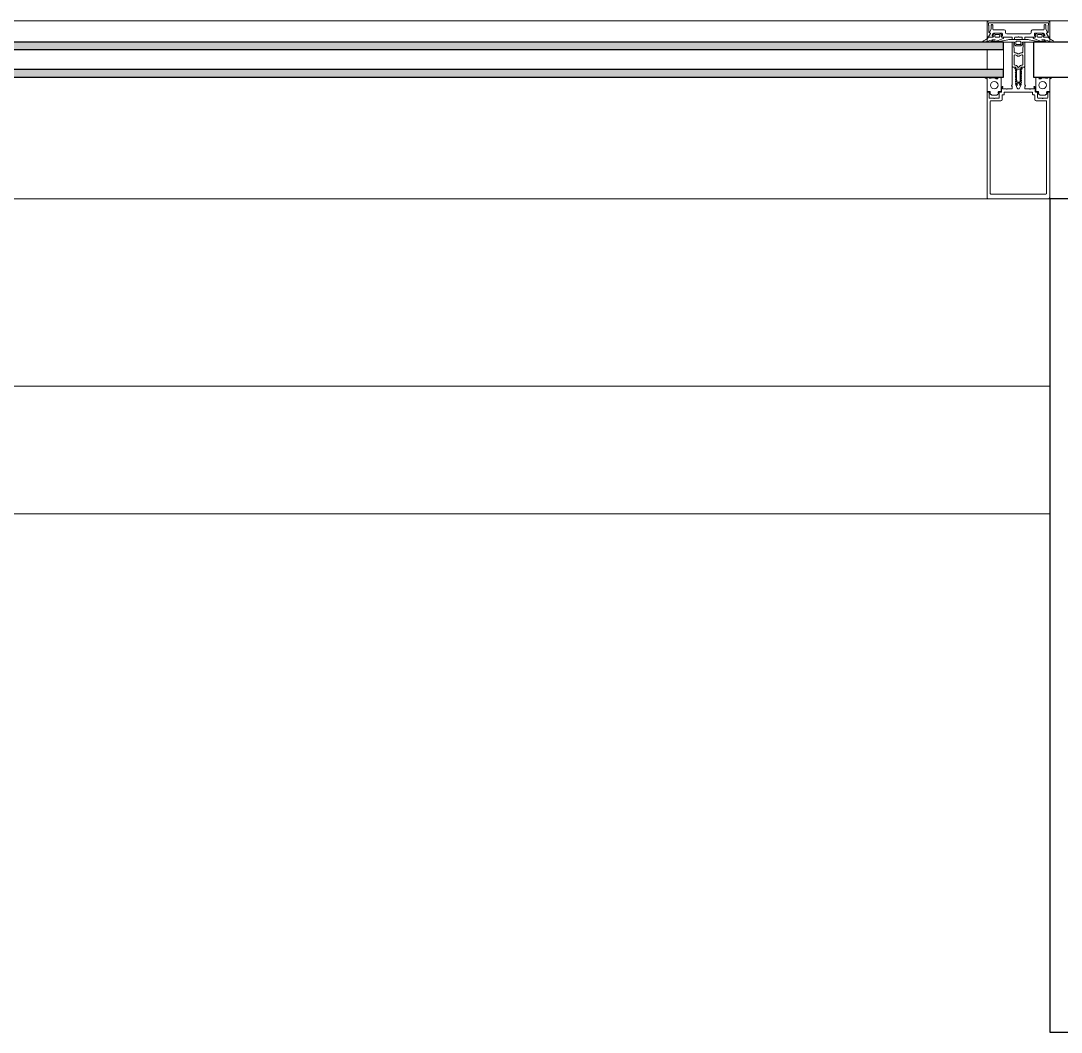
# Model space of a CAD drawing. Header units: millimetres. Extents: x 90978 to 295199, y -4084 to 97293.
# Drawn here: x 196753 to 197585, y 33886 to 34696 of the extents above; entities that cross this region are included whole.
import ezdxf

# ---------------------------------------------------------------- set-up
doc = ezdxf.new("R2010")
doc.units = ezdxf.units.MM
doc.header["$MEASUREMENT"] = 0
for name, color, linetype, lineweight in [('CSM-STL-XX-ZZ-M3-A-XXXX-00001_detached _19_04_21__rvt-1-Level 0$0$A-DETL-GENF', 7, 'CONTINUOUS', 9), ('CSM-STL-XX-ZZ-M3-A-XXXX-00001_detached _19_04_21__rvt-1-Level 0$0$A-GLAZ-CURT', 7, 'CONTINUOUS', 9), ('CSM-STL-XX-ZZ-M3-A-XXXX-00001_detached _19_04_21__rvt-1-Level 0$0$A-GLAZ-CWMG', 7, 'CONTINUOUS', 9), ('CSM-STL-XX-ZZ-M3-A-XXXX-00001_detached _19_04_21__rvt-1-Level 0$0$A-WALL', 7, 'CONTINUOUS', 9), ('CSM-STL-XX-ZZ-M3-A-XXXX-00001_detached _19_04_21__rvt-1-Level 0$0$I-WALL', 7, 'CONTINUOUS', 9)]:
    doc.layers.add(name, color=color, linetype=linetype, lineweight=lineweight)

msp = doc.modelspace()

# ---------------------------------------------------------------- hatches: boundary and pattern name
at = {"layer": 'CSM-STL-XX-ZZ-M3-A-XXXX-00001_detached _19_04_21__rvt-1-Level 0$0$A-GLAZ-CURT'}
h = msp.add_hatch(color=256, dxfattribs=at)
h.paths.add_polyline_path([(197538.83, 34650.73), (197538.83, 34656.73), (196086.58, 34656.73), (196086.58, 34650.73), (197266.53, 34650.73)], flags=0)
h.paths.add_polyline_path([(197538.83, 34672.73), (197538.83, 34678.73), (196086.58, 34678.73), (196086.58, 34672.73), (197266.53, 34672.73)], flags=0)

# ---------------------------------------------------------------- linework, layer by layer
at = {"layer": 'CSM-STL-XX-ZZ-M3-A-XXXX-00001_detached _19_04_21__rvt-1-Level 0$0$A-DETL-GENF'}
for p, q in [((197525.83, 34683.23), (197525.83, 34694.23)), ((197526.83, 34693.73), (197526.83, 34692.38)), ((197527.03, 34692.03), (197527.03, 34686.6)), ((197527.33, 34695.73), (197574.33, 34695.73)), ((197528.03, 34694.23), (197527.33, 34694.23)), ((197528.96, 34689.01), (197527.56, 34686.57)), ((197570.13, 34694.23), (197528.03, 34694.23)), ((197529.03, 34692.22), (197529.03, 34689.26)), ((197529.83, 34692.72), (197529.53, 34692.72)), ((197530.33, 34688.92), (197530.33, 34692.22)), ((197539.53, 34688.42), (197530.83, 34688.42)), ((197570.83, 34688.42), (197562.13, 34688.42)), ((197574.33, 34694.23), (197570.13, 34694.23)), ((197571.33, 34692.22), (197571.33, 34688.92)), ((197572.13, 34692.72), (197571.83, 34692.72)), ((197572.63, 34689.26), (197572.63, 34692.22)), ((197574.11, 34686.57), (197572.7, 34689.01)), ((197574.63, 34686.51), (197574.63, 34692.03)), ((197574.83, 34692.38), (197574.83, 34693.73)), ((197575.83, 34694.23), (197575.83, 34683.23)), ((197526.71, 34682.73), (197526.33, 34682.73)), ((197528.4, 34685.62), (197526.86, 34683.03)), ((197528.25, 34685.56), (197526.89, 34682.84)), ((197527.03, 34682.72), (197529.86, 34682.72)), ((197527.13, 34686.43), (197528.17, 34685.83)), ((197527.23, 34682.71), (197530.48, 34682.71)), ((197527.63, 34686.3), (197528.33, 34685.9)), ((197529.83, 34683.92), (197529.83, 34684.42)), ((197529.97, 34679.98), (197532.06, 34680.32)), ((197530.48, 34683.85), (197530.03, 34683.72)), ((197532.02, 34680.51), (197530.26, 34680.51)), ((197530.33, 34684.37), (197531.83, 34685.71)), ((197530.68, 34683.81), (197530.48, 34683.85)), ((197530.68, 34682.91), (197530.68, 34683.81)), ((197531.33, 34685.92), (197537.53, 34685.92)), ((197531.83, 34685.71), (197536.04, 34685.71)), ((197531.93, 34684.21), (197531.93, 34683.21)), ((197535.43, 34684.71), (197532.43, 34684.71)), ((197532.43, 34682.71), (197535.43, 34682.71)), ((197538.62, 34681.59), (197534.73, 34680.01)), ((197535.02, 34679.29), (197542.24, 34680.56)), ((197535.93, 34683.21), (197535.93, 34684.21)), ((197536.04, 34685.71), (197537.53, 34684.37)), ((197537.38, 34683.85), (197537.18, 34683.81)), ((197537.18, 34683.81), (197537.18, 34682.91)), ((197537.83, 34683.72), (197537.38, 34683.85)), ((197537.38, 34682.71), (197538.93, 34682.71)), ((197538.01, 34682.72), (197545.33, 34682.72)), ((197538.03, 34685.42), (197538.03, 34683.92)), ((197538.93, 34682.71), (197538.93, 34682.05)), ((197540.53, 34686.22), (197540.53, 34687.42)), ((197550.83, 34685.22), (197541.53, 34685.22)), ((197543.98, 34680.71), (197550.83, 34680.71)), ((197545.83, 34682.22), (197545.83, 34681.22)), ((197546.33, 34680.72), (197547.23, 34680.72)), ((197547.73, 34681.22), (197547.73, 34682.22)), ((197548.23, 34682.72), (197550.53, 34682.72)), ((197560.13, 34685.22), (197550.83, 34685.22)), ((197550.83, 34680.71), (197557.69, 34680.71)), ((197551.13, 34682.72), (197553.43, 34682.72)), ((197553.93, 34682.22), (197553.93, 34681.22)), ((197554.43, 34680.72), (197555.33, 34680.72)), ((197555.83, 34681.22), (197555.83, 34682.22)), ((197556.33, 34682.72), (197563.66, 34682.72)), ((197559.42, 34680.56), (197566.64, 34679.29)), ((197561.13, 34687.42), (197561.13, 34686.22)), ((197562.73, 34682.71), (197562.73, 34682.05)), ((197564.28, 34682.71), (197562.73, 34682.71)), ((197563.04, 34681.59), (197566.93, 34680.01)), ((197563.63, 34683.92), (197563.63, 34685.42)), ((197563.83, 34683.72), (197564.28, 34683.85)), ((197564.13, 34685.92), (197570.33, 34685.92)), ((197565.63, 34685.71), (197564.13, 34684.37)), ((197564.28, 34683.85), (197564.48, 34683.81)), ((197564.48, 34683.81), (197564.48, 34682.91)), ((197569.84, 34685.71), (197565.63, 34685.71)), ((197565.73, 34683.21), (197565.73, 34684.21)), ((197566.23, 34684.71), (197569.23, 34684.71)), ((197569.23, 34682.71), (197566.23, 34682.71)), ((197571.69, 34679.98), (197569.61, 34680.32)), ((197569.64, 34680.51), (197571.4, 34680.51)), ((197569.73, 34684.21), (197569.73, 34683.21)), ((197571.33, 34684.37), (197569.84, 34685.71)), ((197570.98, 34683.81), (197571.18, 34683.85)), ((197570.98, 34682.91), (197570.98, 34683.81)), ((197571.18, 34683.85), (197571.63, 34683.72)), ((197574.43, 34682.71), (197571.18, 34682.71)), ((197571.81, 34682.72), (197574.63, 34682.72)), ((197571.83, 34684.42), (197571.83, 34683.92)), ((197574.8, 34683.03), (197573.26, 34685.62)), ((197573.33, 34685.9), (197574.03, 34686.3)), ((197574.78, 34682.84), (197573.42, 34685.55)), ((197573.51, 34685.82), (197574.52, 34686.33)), ((197575.33, 34682.73), (197574.96, 34682.73)), ((197523.64, 34678.71), (197522.67, 34678.71)), ((197529.03, 34679.21), (197534.16, 34679.21)), ((197545.83, 34678.71), (197529.03, 34678.71)), ((197547.18, 34678.71), (197545.83, 34678.71)), ((197545.83, 34678.52), (197545.83, 34659.22)), ((197546.91, 34678.72), (197546.03, 34678.72)), ((197547.13, 34677.82), (197547.58, 34677.82)), ((197547.32, 34670.71), (197547.13, 34677.82)), ((197548.83, 34675.71), (197547.24, 34677.05)), ((197547.38, 34677.57), (197547.58, 34677.61)), ((197547.58, 34677.61), (197547.58, 34678.31)), ((197548.83, 34678.81), (197548.83, 34677.21)), ((197552.83, 34675.71), (197548.83, 34675.71)), ((197550.83, 34679.31), (197549.33, 34679.31)), ((197549.33, 34676.71), (197552.33, 34676.71)), ((197552.33, 34679.31), (197550.83, 34679.31)), ((197552.83, 34677.21), (197552.83, 34678.81)), ((197554.42, 34677.05), (197552.83, 34675.71)), ((197554.08, 34678.31), (197554.08, 34677.61)), ((197554.08, 34677.82), (197554.53, 34677.82)), ((197554.08, 34677.61), (197554.28, 34677.57)), ((197554.53, 34677.82), (197554.36, 34671.22)), ((197555.83, 34678.71), (197554.48, 34678.71)), ((197555.63, 34678.72), (197554.75, 34678.72)), ((197572.63, 34678.71), (197555.83, 34678.71)), ((197555.83, 34668.87), (197555.83, 34678.52)), ((197567.51, 34679.21), (197572.63, 34679.21)), ((197578.02, 34678.71), (197578.99, 34678.71)), ((197547.33, 34660.72), (197547.33, 34667.92)), ((197548.19, 34670.22), (197547.82, 34670.22)), ((197547.83, 34668.42), (197548.19, 34668.42)), ((197553.84, 34670.22), (197553.48, 34670.22)), ((197553.48, 34668.42), (197553.65, 34668.42)), ((197553.65, 34668.42), (197553.83, 34668.42)), ((197554.33, 34667.92), (197554.33, 34660.72)), ((197554.36, 34671.22), (197554.34, 34670.71)), ((197555.83, 34659.22), (197555.83, 34668.87)), ((197545.83, 34644.85), (197545.83, 34658.22)), ((197546.33, 34658.72), (197548.3, 34658.72)), ((197548.23, 34658.72), (197546.33, 34658.72)), ((197548.3, 34660.22), (197547.83, 34660.22)), ((197547.83, 34657.51), (197548.63, 34656.63)), ((197548.53, 34657.82), (197548.03, 34657.82)), ((197548.63, 34656.25), (197548.23, 34656.02)), ((197548.23, 34656.02), (197548.63, 34655.79)), ((197548.73, 34655.62), (197548.66, 34654.47)), ((197548.73, 34658.22), (197548.73, 34658.02)), ((197550.68, 34658.49), (197549.83, 34659.51)), ((197551.84, 34659.51), (197550.98, 34658.49)), ((197552.93, 34658.02), (197552.93, 34658.22)), ((197552.93, 34655.53), (197552.93, 34656.32)), ((197553.43, 34655.12), (197553.03, 34655.35)), ((197553.03, 34654.89), (197553.43, 34655.12)), ((197553.08, 34656.67), (197553.77, 34657.36)), ((197553.63, 34657.82), (197553.13, 34657.82)), ((197553.36, 34658.72), (197555.33, 34658.72)), ((197555.33, 34658.72), (197553.36, 34658.72)), ((197553.83, 34660.22), (197553.37, 34660.22)), ((197553.77, 34657.36), (197553.83, 34657.62)), ((197555.83, 34658.22), (197555.83, 34644.85)), ((197527.13, 34650.74), (197524.66, 34650.74)), ((197525.83, 34648.27), (197525.83, 34639.13)), ((197527.13, 34650.33), (197527.13, 34650.74)), ((197529.08, 34649.83), (197527.63, 34649.83)), ((197531.43, 34650.13), (197530.13, 34650.13)), ((197535.53, 34650.73), (197532.76, 34650.73)), ((197532.76, 34649.73), (197534.19, 34649.73)), ((197534.19, 34649.23), (197533.26, 34649.23)), ((197537.03, 34639.13), (197537.03, 34649.23)), ((197548.53, 34654.4), (197548.23, 34654.22)), ((197548.23, 34654.22), (197548.63, 34653.99)), ((197548.63, 34652.65), (197548.23, 34652.42)), ((197548.23, 34652.42), (197548.63, 34652.19)), ((197548.63, 34650.85), (197548.23, 34650.62)), ((197548.23, 34650.62), (197548.63, 34650.39)), ((197548.63, 34649.05), (197548.23, 34648.82)), ((197548.23, 34648.82), (197548.63, 34648.59)), ((197548.63, 34647.25), (197548.23, 34647.02)), ((197548.23, 34647.02), (197548.63, 34646.79)), ((197548.46, 34654.12), (197548.64, 34653.8)), ((197548.46, 34651.42), (197548.64, 34651.11)), ((197548.63, 34652.19), (197548.63, 34651.75)), ((197548.64, 34653.8), (197548.73, 34652.83)), ((197548.64, 34651.11), (197548.73, 34652.02)), ((197548.73, 34650.22), (197548.73, 34649.23)), ((197548.73, 34648.42), (197548.73, 34647.43)), ((197550.83, 34646.72), (197549.95, 34646.72)), ((197551.71, 34646.72), (197550.83, 34646.72)), ((197552.93, 34654.72), (197553.02, 34653.8)), ((197552.93, 34651.93), (197552.93, 34652.92)), ((197552.93, 34650.13), (197553.03, 34651.11)), ((197552.93, 34648.33), (197552.93, 34649.32)), ((197552.93, 34646.53), (197552.93, 34647.52)), ((197553.02, 34653.8), (197553.21, 34654.12)), ((197553.43, 34653.32), (197553.03, 34653.55)), ((197553.03, 34653.09), (197553.43, 34653.32)), ((197553.03, 34651.75), (197553.03, 34652.22)), ((197553.43, 34651.52), (197553.03, 34651.75)), ((197553.03, 34651.29), (197553.43, 34651.52)), ((197553.03, 34651.11), (197553.21, 34651.42)), ((197553.43, 34649.72), (197553.03, 34649.95)), ((197553.03, 34649.49), (197553.43, 34649.72)), ((197553.43, 34647.92), (197553.03, 34648.15)), ((197553.03, 34647.69), (197553.43, 34647.92)), ((197564.63, 34639.13), (197564.63, 34649.23)), ((197566.13, 34650.73), (197568.91, 34650.73)), ((197568.91, 34649.73), (197567.48, 34649.73)), ((197567.48, 34649.23), (197568.41, 34649.23)), ((197570.23, 34650.13), (197571.53, 34650.13)), ((197572.59, 34649.83), (197574.03, 34649.83)), ((197574.53, 34650.73), (197577.01, 34650.73)), ((197574.53, 34650.33), (197574.53, 34650.73)), ((197575.83, 34648.26), (197575.83, 34639.13)), ((197525.83, 34639.13), (197527.83, 34639.13)), ((197526.33, 34638.72), (197527.36, 34638.72)), ((197528.23, 34638.09), (197528.23, 34638.73)), ((197534.73, 34638.09), (197534.73, 34638.73)), ((197535.13, 34639.13), (197537.03, 34639.13)), ((197535.51, 34638.72), (197537.13, 34638.72)), ((197537.33, 34638.92), (197537.33, 34642.36)), ((197537.42, 34642.65), (197537.7, 34643.05)), ((197538.13, 34642.11), (197538.13, 34641.42)), ((197538.36, 34642.59), (197538.22, 34642.4)), ((197538.33, 34641.22), (197541.28, 34641.22)), ((197545.43, 34638.72), (197540.03, 34638.72)), ((197541.88, 34641.22), (197545.63, 34641.22)), ((197545.26, 34643.72), (197545.76, 34644.6)), ((197545.63, 34643.42), (197545.43, 34643.42)), ((197550.83, 34638.72), (197545.43, 34638.72)), ((197545.83, 34641.42), (197545.83, 34643.22)), ((197548.63, 34645.45), (197548.23, 34645.22)), ((197548.23, 34645.22), (197548.63, 34644.99)), ((197548.73, 34646.62), (197548.84, 34645.63)), ((197548.77, 34644.59), (197549.91, 34641.84)), ((197548.84, 34645.63), (197549.58, 34644.35)), ((197550.02, 34644.58), (197549.62, 34645.44)), ((197549.8, 34645.72), (197551.86, 34645.72)), ((197561.63, 34638.72), (197550.83, 34638.72)), ((197552.05, 34645.44), (197551.64, 34644.58)), ((197551.76, 34641.84), (197552.89, 34644.59)), ((197552.09, 34644.35), (197552.83, 34645.63)), ((197552.83, 34645.63), (197552.93, 34644.78)), ((197553.43, 34646.12), (197553.03, 34646.35)), ((197553.03, 34645.89), (197553.43, 34646.12)), ((197555.83, 34643.22), (197555.83, 34641.42)), ((197555.9, 34644.6), (197556.41, 34643.72)), ((197556.23, 34643.42), (197556.03, 34643.42)), ((197556.03, 34641.22), (197559.78, 34641.22)), ((197560.38, 34641.22), (197563.33, 34641.22)), ((197563.44, 34642.4), (197563.3, 34642.59)), ((197563.53, 34641.42), (197563.53, 34642.11)), ((197563.96, 34643.05), (197564.24, 34642.65)), ((197564.33, 34642.36), (197564.33, 34638.92)), ((197564.53, 34638.72), (197566.16, 34638.72)), ((197566.53, 34639.13), (197564.63, 34639.13)), ((197566.93, 34638.08), (197566.93, 34638.73)), ((197573.43, 34638.08), (197573.43, 34638.73)), ((197575.83, 34639.13), (197573.83, 34639.13)), ((197574.31, 34638.72), (197575.33, 34638.72)), ((197525.83, 34626.05), (197525.83, 34638.22)), ((197527.33, 34637.52), (197527.33, 34634.22)), ((197529.48, 34636.13), (197527.44, 34637.85)), ((197528.13, 34637.72), (197527.53, 34637.72)), ((197528.23, 34638.09), (197527.63, 34638.09)), ((197527.83, 34633.72), (197531.13, 34633.72)), ((197527.89, 34637.47), (197529.48, 34636.13)), ((197528.33, 34631.22), (197528.33, 34626.05)), ((197536.73, 34631.72), (197528.83, 34631.72)), ((197529.48, 34636.13), (197533.48, 34636.13)), ((197531.73, 34633.72), (197535.03, 34633.72)), ((197533.48, 34636.13), (197535.53, 34637.85)), ((197534.73, 34638.09), (197535.33, 34638.09)), ((197535.33, 34637.72), (197534.73, 34637.72)), ((197535.53, 34634.22), (197535.53, 34637.52)), ((197537.73, 34636.02), (197537.73, 34632.72)), ((197539.03, 34636.52), (197538.23, 34636.52)), ((197539.53, 34638.22), (197539.53, 34637.02)), ((197562.13, 34637.02), (197562.13, 34638.22)), ((197563.43, 34636.52), (197562.63, 34636.52)), ((197563.93, 34632.72), (197563.93, 34636.02)), ((197572.83, 34631.72), (197564.93, 34631.72)), ((197566.13, 34637.52), (197566.13, 34634.22)), ((197568.18, 34636.13), (197566.14, 34637.84)), ((197566.93, 34638.08), (197566.33, 34638.08)), ((197566.93, 34637.72), (197566.33, 34637.72)), ((197566.63, 34633.72), (197569.93, 34633.72)), ((197572.18, 34636.13), (197568.18, 34636.13)), ((197570.53, 34633.72), (197573.83, 34633.72)), ((197572.18, 34636.13), (197574.23, 34637.84)), ((197573.78, 34637.47), (197572.18, 34636.13)), ((197573.33, 34626.05), (197573.33, 34631.22)), ((197573.43, 34638.08), (197574.03, 34638.08)), ((197574.13, 34637.72), (197573.53, 34637.72)), ((197574.33, 34634.22), (197574.33, 34637.52)), ((197575.83, 34638.22), (197575.83, 34626.05)), ((197525.83, 34564.93), (197525.83, 34626.05)), ((197528.33, 34626.05), (197528.33, 34564.93)), ((197573.33, 34564.93), (197573.33, 34626.05)), ((197575.83, 34564.93), (197575.83, 34626.05)), ((197525.83, 34564.92), (197525.83, 34554.23)), ((197528.33, 34557.53), (197528.33, 34564.92)), ((197573.33, 34564.92), (197573.33, 34557.53)), ((197575.83, 34554.23), (197575.83, 34564.92)), ((197572.83, 34557.03), (197528.83, 34557.03)), ((197526.83, 34553.23), (197574.83, 34553.23))]:
    msp.add_line(p, q, dxfattribs=at)
for centre in [(197531.48, 34644.23), (197570.18, 34644.23)]:
    msp.add_circle(centre, 3, dxfattribs=at)
for centre, radius, start, end in [((197527.33, 34694.23), 1.5, 90, 180), ((197527.33, 34693.73), 0.5, 90, 180), ((197527.03, 34692.38), 0.2, 180, 240.00662), ((197526.83, 34692.03), 0.2, 0, 60.00662), ((197528.53, 34689.26), 0.5, 330, 0), ((197529.53, 34692.22), 0.5, 90, 180), ((197529.83, 34692.22), 0.5, 0, 90), ((197530.83, 34688.92), 0.5, 180, 270), ((197539.53, 34687.42), 1, 0, 90), ((197562.13, 34687.42), 1, 90, 180), ((197570.83, 34688.92), 0.5, 270, 0), ((197571.83, 34692.22), 0.5, 90, 180), ((197572.13, 34692.22), 0.5, 0, 90), ((197573.13, 34689.26), 0.5, 180, 210), ((197574.33, 34694.23), 1.5, 0, 90), ((197574.33, 34693.73), 0.5, 0, 90), ((197574.83, 34692.03), 0.2, 120.00001, 180), ((197574.63, 34692.38), 0.2, 300.00001, 0), ((197521.13, 34686.58), 7, 289.94796, 324.42394), ((197513.39, 34723.52), 46, 283.32069, 290.14375), ((197526.33, 34683.23), 0.5, 180, 270), ((197526.71, 34682.93), 0.2, 270, 333.43445), ((197527.03, 34682.92), 0.2, 149.2563, 270), ((197527.23, 34682.21), 0.5, 90, 144.42394), ((197527.23, 34686.6), 0.2, 180, 239.9992), ((197527.73, 34686.47), 0.2, 150, 240.00001), ((197528.07, 34685.65), 0.2, 333.43445, 59.9992), ((197528.23, 34685.72), 0.2, 329.2563, 60.00001), ((197530.26, 34677.51), 3, 90, 110.14375), ((197531.33, 34684.42), 1.5, 90, 180), ((197530.03, 34683.92), 0.2, 180, 270.00004), ((197529.86, 34683.72), 1, 270, 345.52252), ((197530.53, 34684.14), 0.3, 132.00002, 259.99992), ((197530.48, 34682.91), 0.2, 270, 0), ((197530.63, 34683.52), 0.2, 345.52252, 89.99994), ((197532.43, 34684.21), 0.5, 90, 180), ((197532.43, 34683.21), 0.5, 180, 224.9999), ((197532.02, 34680.41), 0.1, 291.82887, 90), ((197532.43, 34683.21), 0.5, 225.00002, 270), ((197531.01, 34687.8), 8.63, 279.8385, 295.57692), ((197535.43, 34684.21), 0.5, 0, 90), ((197535.43, 34683.21), 0.5, 270, 0), ((197537.23, 34683.52), 0.2, 90.00006, 194.47748), ((197538.01, 34683.72), 1, 194.47748, 270), ((197537.38, 34682.91), 0.2, 180, 270), ((197537.33, 34684.14), 0.3, 279.99998, 48), ((197537.53, 34685.42), 0.5, 0, 90), ((197537.83, 34683.92), 0.2, 269.99996, 0), ((197538.43, 34682.05), 0.5, 292.03623, 0), ((197541.53, 34686.22), 1, 180, 270), ((197543.98, 34670.71), 10, 90, 100.00001), ((197545.33, 34682.22), 0.5, 0, 90), ((197546.33, 34681.22), 0.5, 180, 270), ((197547.23, 34681.22), 0.5, 270, 0), ((197548.23, 34682.22), 0.5, 90, 180), ((197550.83, 34682.72), 0.3, 89.99996, 180.00004), ((197550.83, 34682.72), 0.3, 359.99996, 90.00005), ((197553.43, 34682.22), 0.5, 0, 90), ((197554.43, 34681.22), 0.5, 180, 270), ((197555.33, 34681.22), 0.5, 270, 0), ((197556.33, 34682.22), 0.5, 90, 180), ((197557.69, 34670.71), 10, 79.99999, 90), ((197560.13, 34686.22), 1, 270, 0), ((197563.23, 34682.05), 0.5, 180, 247.96378), ((197564.13, 34685.42), 0.5, 90, 180), ((197563.83, 34683.92), 0.2, 180, 270.00004), ((197563.66, 34683.72), 1, 270, 345.52252), ((197564.33, 34684.14), 0.3, 132.00002, 259.99992), ((197564.28, 34682.91), 0.2, 270, 0), ((197564.43, 34683.52), 0.2, 345.52252, 89.99994), ((197566.23, 34684.21), 0.5, 90, 180), ((197566.23, 34683.21), 0.5, 180, 270), ((197570.66, 34687.8), 8.63, 244.42308, 260.1615), ((197569.23, 34684.21), 0.5, 0, 90), ((197569.23, 34683.21), 0.5, 270, 315.00003), ((197569.64, 34680.41), 0.1, 90, 248.17142), ((197569.23, 34683.21), 0.5, 314.99996, 0), ((197570.33, 34684.42), 1.5, 0, 90), ((197571.03, 34683.52), 0.2, 90.00006, 194.47748), ((197571.81, 34683.72), 1, 194.47748, 270), ((197571.18, 34682.91), 0.2, 180, 270), ((197571.13, 34684.14), 0.3, 279.99998, 48), ((197571.4, 34677.51), 3, 69.85625, 90), ((197571.63, 34683.92), 0.2, 269.99996, 0), ((197588.27, 34723.52), 46, 249.85625, 256.67931), ((197573.43, 34685.72), 0.2, 119.99999, 210.7437), ((197573.6, 34685.64), 0.2, 116.56501, 206.56503), ((197573.93, 34686.47), 0.2, 299.99999, 30), ((197574.43, 34682.21), 0.5, 35.57605, 90), ((197574.43, 34686.51), 0.2, 296.56501, 0), ((197574.63, 34682.92), 0.2, 270, 30.7437), ((197574.96, 34682.93), 0.2, 206.56503, 270), ((197580.53, 34686.58), 7, 215.57605, 250.05204), ((197575.33, 34683.23), 0.5, 270, 0), ((197522.67, 34678.96), 0.25, 151.0662, 270), ((197524.2, 34678.12), 2, 109.94796, 151.0662), ((197523.64, 34680.21), 1.5, 270, 283.32069), ((197529.03, 34679.01), 0.2, 90, 180.00004), ((197529.03, 34678.91), 0.2, 179.99996, 270), ((197530.12, 34679.61), 0.4, 111.82865, 270), ((197531.01, 34687.8), 8.63, 264.10007, 279.8385), ((197534.16, 34684.21), 5, 270, 280.00001), ((197546.03, 34678.52), 0.2, 90, 180), ((197546.91, 34677.82), 0.9, 16.6016, 90), ((197547.43, 34677.28), 0.3, 100.00005, 230.00002), ((197547.18, 34678.31), 0.4, 0, 90), ((197547.58, 34678.02), 0.2, 270, 0.00004), ((197549.33, 34678.81), 0.5, 90, 180), ((197549.33, 34677.21), 0.5, 180, 270), ((197552.33, 34678.81), 0.5, 0, 90), ((197552.33, 34677.21), 0.5, 270, 0), ((197554.08, 34678.02), 0.2, 179.99996, 270), ((197554.75, 34677.82), 0.9, 90, 163.39843), ((197554.48, 34678.31), 0.4, 90, 180), ((197554.23, 34677.28), 0.3, 310, 79.9999), ((197555.63, 34678.52), 0.2, 0, 90), ((197567.51, 34684.21), 5, 259.99999, 270), ((197570.66, 34687.8), 8.63, 260.1615, 275.89993), ((197571.54, 34679.61), 0.4, 270, 68.17135), ((197572.63, 34679.01), 0.2, 359.99996, 90), ((197572.63, 34678.91), 0.2, 270, 0.00004), ((197578.02, 34680.21), 1.5, 256.67931, 270), ((197577.46, 34678.12), 2, 28.9338, 70.05204), ((197578.99, 34678.96), 0.25, 270, 28.9338), ((197547.82, 34670.72), 0.5, 181.50743, 270), ((197547.83, 34667.92), 0.5, 90, 180), ((197548.19, 34668.22), 2, 48.59036, 90), ((197548.19, 34666.42), 2, 48.59036, 90), ((197550.83, 34671.22), 2, 228.59036, 270.00425), ((197550.83, 34669.42), 2, 228.59036, 270.00425), ((197550.83, 34671.22), 2, 270.0042, 311.40965), ((197550.83, 34669.42), 2, 270.0042, 311.40965), ((197553.48, 34668.22), 2, 90, 131.40965), ((197553.48, 34666.42), 2, 90, 131.40965), ((197553.83, 34667.92), 0.5, 0, 90), ((197553.84, 34670.72), 0.5, 270, 358.49039), ((197546.33, 34659.22), 0.5, 180, 270), ((197546.33, 34658.22), 0.5, 89.99996, 180), ((197547.83, 34660.72), 0.5, 180, 270), ((197548.03, 34657.62), 0.2, 90, 180.00004), ((197548.23, 34658.22), 0.5, 0, 90), ((197548.3, 34658.22), 2, 39.99998, 90), ((197548.3, 34658.22), 0.5, 356.76204, 90), ((197548.53, 34658.02), 0.2, 270, 0), ((197548.53, 34656.43), 0.2, 300.0001, 21.15604), ((197548.53, 34655.62), 0.2, 0.00003, 60.00001), ((197654.36, 34652.22), 105.73, 176.76204, 178.78338), ((197654.36, 34652.22), 105.03, 177.31275, 182.74177), ((197549.65, 34657.14), 0.2, 51.41925, 177.31275), ((197550.83, 34658.62), 1.7, 231.41925, 270.00007), ((197550.83, 34658.62), 0.2, 219.99998, 270.0002), ((197550.83, 34658.62), 0.2, 269.9998, 320.00002), ((197550.83, 34658.62), 1.7, 269.99993, 308.58076), ((197553.37, 34658.22), 2, 90, 140.00002), ((197552.02, 34657.14), 0.2, 65.63412, 128.58076), ((197552.02, 34657.14), 0.2, 2.68725, 65.63389), ((197447.31, 34652.22), 105.03, 357.25823, 2.68725), ((197553.36, 34658.22), 0.5, 90, 183.23805), ((197447.31, 34652.22), 105.72, 1.21648, 3.23805), ((197553.43, 34658.22), 0.5, 90, 180), ((197553.13, 34658.02), 0.2, 180, 270), ((197553.43, 34656.32), 0.5, 135, 180), ((197553.13, 34655.53), 0.2, 180, 239.9999), ((197553.63, 34657.62), 0.2, 359.99996, 90), ((197553.83, 34660.72), 0.5, 270, 315.00003), ((197553.83, 34660.72), 0.5, 314.99996, 0), ((197555.33, 34659.22), 0.5, 270, 0), ((197555.33, 34658.22), 0.5, 0, 90.00004), ((197524.66, 34650.24), 0.5, 90, 260.60774), ((197524.33, 34648.27), 1.5, 0, 80.60774), ((197527.63, 34650.33), 0.5, 180, 270), ((197530.13, 34648.13), 2, 90, 121.78833), ((197531.43, 34648.13), 2, 37.49525, 90), ((197532.76, 34650.23), 0.5, 90, 270), ((197533.26, 34649.53), 0.3, 217.49525, 270), ((197534.19, 34649.48), 0.25, 270, 90), ((197535.53, 34649.23), 1.5, 0, 90), ((197548.63, 34654.22), 0.2, 119.9999, 179.99922), ((197548.63, 34651.52), 0.2, 120.00001, 179.99997), ((197548.53, 34654.63), 0.2, 300.00001, 359.99997), ((197548.53, 34653.82), 0.2, 0.00003, 60.00001), ((197654.36, 34652.22), 105.73, 179.14399, 179.99998), ((197548.53, 34652.83), 0.2, 300.0001, 359.99997), ((197548.53, 34652.02), 0.2, 0.00003, 60.00001), ((197548.53, 34651.03), 0.2, 300.0001, 359.99997), ((197548.53, 34650.22), 0.2, 0, 60.00001), ((197548.53, 34649.23), 0.2, 300.0001, 0), ((197548.53, 34648.42), 0.2, 0, 60.00001), ((197548.53, 34647.43), 0.2, 300.0001, 0), ((197548.53, 34646.62), 0.2, 0.00003, 60.00001), ((197654.36, 34652.22), 105.73, 180.60164, 183.57742), ((197549.95, 34647.22), 0.5, 182.74177, 270), ((197551.71, 34647.22), 0.5, 270, 357.25823), ((197447.3, 34652.22), 105.73, 356.42257, 359.39835), ((197553.13, 34654.72), 0.2, 119.99999, 179.99997), ((197553.13, 34653.73), 0.2, 180.00003, 239.9999), ((197553.13, 34652.92), 0.2, 119.99999, 180), ((197553.13, 34651.93), 0.2, 180, 239.65603), ((197553.13, 34651.12), 0.2, 119.99999, 179.99997), ((197553.13, 34650.13), 0.2, 180.00003, 239.9999), ((197553.13, 34649.32), 0.2, 119.99999, 180), ((197553.13, 34648.33), 0.2, 180, 239.9999), ((197553.13, 34647.52), 0.2, 119.99999, 180), ((197447.3, 34652.22), 105.73, 0.00002, 0.85601), ((197553.03, 34654.22), 0.2, 359.99939, 59.99935), ((197553.03, 34651.52), 0.2, 0.00003, 59.99999), ((197566.13, 34649.23), 1.5, 90, 180), ((197567.48, 34649.48), 0.25, 90, 270), ((197568.41, 34649.53), 0.3, 270, 322.50475), ((197570.23, 34648.13), 2, 90, 142.50475), ((197568.91, 34650.23), 0.5, 270, 90), ((197571.53, 34648.13), 2, 58.21167, 90), ((197574.03, 34650.33), 0.5, 270, 0), ((197577.33, 34648.26), 1.5, 99.39226, 180), ((197577.01, 34650.23), 0.5, 279.39226, 90), ((197526.33, 34638.22), 0.5, 90, 180), ((197527.36, 34637.72), 1, 14.47752, 90), ((197527.83, 34638.73), 0.4, 0, 90), ((197527.83, 34638.73), 0.4, 0, 90), ((197535.51, 34637.72), 1, 90, 165.52252), ((197535.13, 34638.73), 0.4, 90, 180), ((197537.13, 34638.92), 0.2, 270, 0), ((197537.83, 34642.36), 0.5, 144.99995, 180), ((197538.03, 34642.82), 0.4, 90.00005, 144.99995), ((197538.03, 34642.82), 0.4, 325.00003, 90.00004), ((197538.63, 34642.11), 0.5, 145.00003, 180), ((197538.33, 34641.42), 0.2, 180, 270), ((197540.03, 34638.22), 0.5, 90, 180), ((197541.58, 34641.22), 0.3, 180, 0), ((197545.43, 34643.62), 0.2, 149.99999, 270), ((197545.63, 34643.22), 0.2, 0, 90), ((197545.63, 34641.42), 0.2, 270, 0), ((197545.33, 34644.85), 0.5, 329.99999, 0), ((197548.53, 34645.63), 0.2, 300.0001, 359.99997), ((197548.53, 34644.82), 0.2, 0.00022, 59.99998), ((197549.23, 34644.78), 0.5, 180.00031, 202.49999), ((197549.79, 34644.47), 0.25, 209.99999, 270.00006), ((197549.8, 34645.52), 0.2, 90, 205.00005), ((197549.79, 34644.47), 0.25, 269.99996, 0.00004), ((197550.83, 34642.22), 1, 202.49999, 269.99999), ((197550.83, 34642.22), 1, 269.99996, 337.50001), ((197551.87, 34644.47), 0.25, 179.99996, 270.00004), ((197551.86, 34645.52), 0.2, 335.00001, 90), ((197551.87, 34644.47), 0.25, 270.00006, 330.00001), ((197552.43, 34644.78), 0.5, 337.50001, 359.99998), ((197553.13, 34646.53), 0.2, 180, 239.9999), ((197553.13, 34645.72), 0.2, 119.99999, 179.99997), ((197556.33, 34644.85), 0.5, 180, 210.00001), ((197556.03, 34641.42), 0.2, 180, 270), ((197556.23, 34643.62), 0.2, 270, 30.00001), ((197560.08, 34641.22), 0.3, 180, 0), ((197561.63, 34638.22), 0.5, 0, 90), ((197563.63, 34642.82), 0.4, 90.00022, 214.99977), ((197563.33, 34641.42), 0.2, 270, 0), ((197563.03, 34642.11), 0.5, 0, 34.99977), ((197563.63, 34642.82), 0.4, 34.99996, 90.00021), ((197563.83, 34642.36), 0.5, 0, 34.99996), ((197564.53, 34638.92), 0.2, 180, 270), ((197566.16, 34637.72), 1, 14.47752, 90), ((197566.53, 34638.73), 0.4, 0, 90), ((197574.31, 34637.72), 1, 90, 165.52252), ((197573.83, 34638.73), 0.4, 90, 180), ((197573.83, 34638.73), 0.4, 90, 180), ((197575.33, 34638.22), 0.5, 0, 90), ((197527.53, 34637.52), 0.2, 90, 180), ((197527.83, 34634.22), 0.5, 180, 270), ((197527.63, 34637.89), 0.2, 90, 190.84112), ((197528.13, 34637.92), 0.2, 270, 14.47752), ((197528.83, 34631.22), 0.5, 90, 180), ((197531.43, 34633.72), 0.3, 180, 0), ((197534.73, 34637.92), 0.2, 165.52252, 270), ((197535.03, 34634.22), 0.5, 270, 0), ((197535.33, 34637.89), 0.2, 349.15888, 90), ((197535.33, 34637.52), 0.2, 0, 90), ((197536.73, 34632.72), 1, 270, 0), ((197538.23, 34636.02), 0.5, 90, 180), ((197539.03, 34637.02), 0.5, 270, 0), ((197562.63, 34637.02), 0.5, 180, 270), ((197563.43, 34636.02), 0.5, 0, 90), ((197564.93, 34632.72), 1, 180, 270), ((197566.33, 34637.88), 0.2, 90, 190.84112), ((197566.33, 34637.52), 0.2, 90, 180), ((197566.63, 34634.22), 0.5, 180, 270), ((197566.93, 34637.92), 0.2, 270, 14.47752), ((197570.23, 34633.72), 0.3, 180, 0), ((197572.83, 34631.22), 0.5, 0, 90), ((197573.53, 34637.92), 0.2, 165.52252, 270), ((197573.83, 34634.22), 0.5, 270, 0), ((197574.03, 34637.88), 0.2, 349.15888, 90), ((197574.13, 34637.52), 0.2, 0, 90), ((197528.83, 34557.53), 0.5, 180, 270), ((197572.83, 34557.53), 0.5, 270, 0), ((197526.83, 34554.23), 1, 180, 270), ((197574.83, 34554.23), 1, 270, 0)]:
    msp.add_arc(centre, radius, start, end, dxfattribs=at)
at = {"layer": 'CSM-STL-XX-ZZ-M3-A-XXXX-00001_detached _19_04_21__rvt-1-Level 0$0$A-GLAZ-CURT', "lineweight": 30}
for p, q in [((197538.83, 34678.73), (196086.58, 34678.73)), ((196086.58, 34672.73), (197538.83, 34672.73)), ((197538.83, 34672.73), (197538.83, 34678.73)), ((199038.83, 34678.73), (197562.83, 34678.73)), ((197562.83, 34678.73), (197562.83, 34650.73)), ((197538.83, 34656.73), (196086.58, 34656.73)), ((197538.83, 34650.73), (197538.83, 34656.73)), ((196086.58, 34650.73), (197538.83, 34650.73)), ((197562.83, 34650.73), (199038.83, 34650.73))]:
    msp.add_line(p, q, dxfattribs=at)
at = {"layer": 'CSM-STL-XX-ZZ-M3-A-XXXX-00001_detached _19_04_21__rvt-1-Level 0$0$A-GLAZ-CWMG'}
for p, q in [((197525.83, 34695.73), (196099.58, 34695.73)), ((199025.83, 34695.73), (197575.83, 34695.73)), ((197525.83, 34672.73), (197525.83, 34656.73)), ((196099.58, 34553.23), (197525.83, 34553.23))]:
    msp.add_line(p, q, dxfattribs=at)
at = {"layer": 'CSM-STL-XX-ZZ-M3-A-XXXX-00001_detached _19_04_21__rvt-1-Level 0$0$A-GLAZ-CWMG', "lineweight": 20, "extrusion": (0, 0, -1)}
for p, q in [((197575.83, 34695.73), (197525.83, 34695.73)), ((197525.83, 34695.73), (197525.83, 34678.73)), ((197575.83, 34678.73), (197575.83, 34695.73)), ((197525.83, 34678.73), (197538.83, 34678.73)), ((197538.83, 34678.73), (197538.83, 34650.73)), ((197562.83, 34650.73), (197562.83, 34678.73)), ((197562.83, 34678.73), (197575.83, 34678.73)), ((197538.83, 34650.73), (197525.83, 34650.73)), ((197525.83, 34650.73), (197525.83, 34553.23)), ((197575.83, 34650.73), (197562.83, 34650.73)), ((197575.83, 34553.23), (197575.83, 34650.73)), ((197525.83, 34553.23), (197575.83, 34553.23))]:
    msp.add_line(p, q, dxfattribs=at)
at = {"layer": 'CSM-STL-XX-ZZ-M3-A-XXXX-00001_detached _19_04_21__rvt-1-Level 0$0$A-WALL'}
msp.add_line((197575.83, 34403.23), (196281.08, 34403.23), dxfattribs=at)
at = {"layer": 'CSM-STL-XX-ZZ-M3-A-XXXX-00001_detached _19_04_21__rvt-1-Level 0$0$I-WALL', "lineweight": 30}
for p, q in [((197575.83, 34553.23), (197575.83, 33956.25)), ((197645.83, 34553.23), (197575.83, 34553.23)), ((197575.83, 33956.25), (197575.83, 33901.25)), ((197575.83, 33901.25), (197575.83, 33886.25)), ((197575.83, 33886.25), (198024.41, 33886.25))]:
    msp.add_line(p, q, dxfattribs=at)
at = {"layer": 'CSM-STL-XX-ZZ-M3-A-XXXX-00001_detached _19_04_21__rvt-1-Level 0$0$I-WALL'}
for p, q in [((196383.08, 34403.23), (197575.83, 34403.23)), ((197575.83, 34301.23), (196383.08, 34301.23))]:
    msp.add_line(p, q, dxfattribs=at)

doc.saveas('drawing.dxf')
